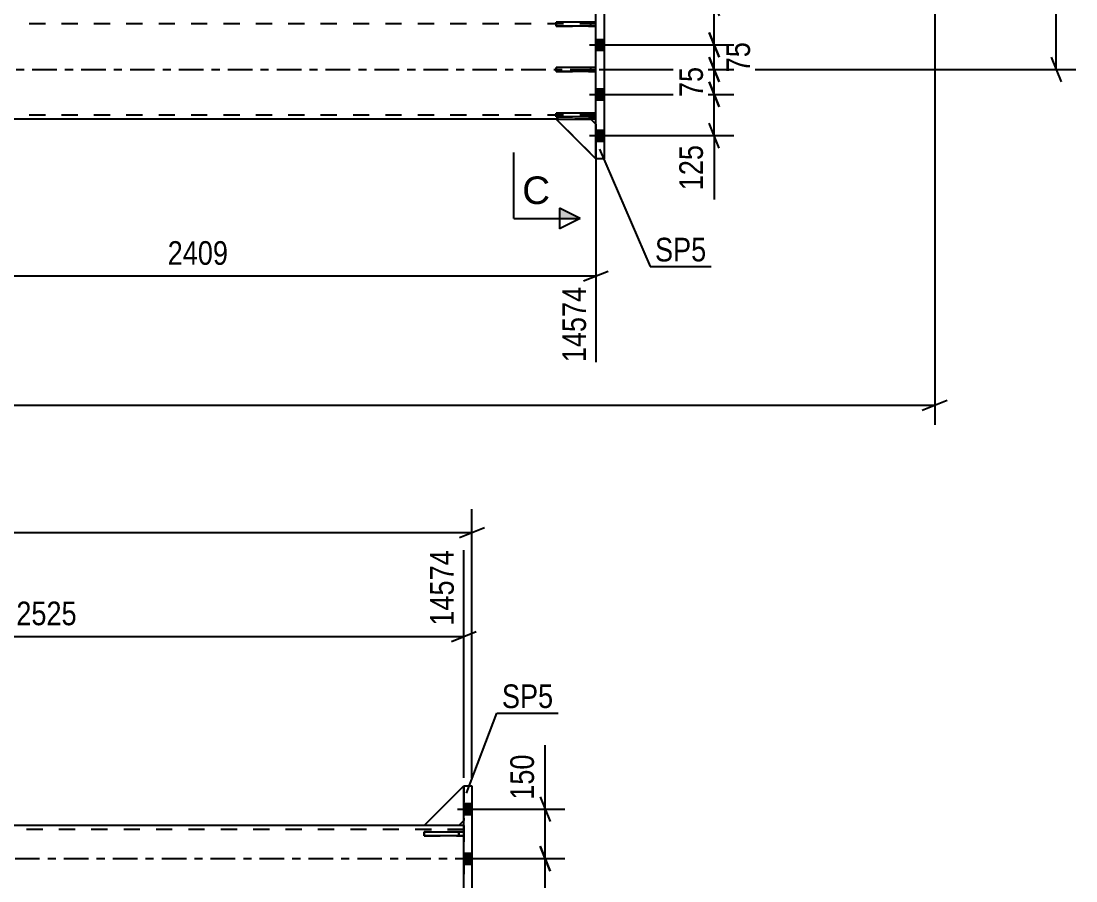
# Model space of a CAD drawing. Header units: millimetres. Extents: x -46 to 795, y -429 to 165.
# Drawn here: x 499 to 626.6, y -225.8 to -121.7 of the extents above; entities that cross this region are included whole.
import ezdxf

# ---------------------------------------------------------------- set-up
doc = ezdxf.new("R2010")
doc.units = ezdxf.units.MM
doc.linetypes.add('DXK_LINE_DOT2', pattern=[3.9198, 1.9599, -1.9599])
doc.linetypes.add('DXK_LINE_DOT3', pattern=[5.9187, 2.979, -0.9799, 0.9799, -0.9799])
doc.styles.add('Arial', font='ARIAL.TTF', dxfattribs={"height": 0.2})
doc.styles.add('Arial Narrow', font='ARIALN.TTF', dxfattribs={"height": 0.2})

# ---------------------------------------------------------------- blocks, each defined once
blk = doc.blocks.new('Bolt-761550471-4778 - 4741')
at = {"linetype": 'Continuous'}
for points in [[(568.54, -118.94), (568.54, -120.26), (569.54, -120.26), (569.54, -118.94)], [(568.54, -118.94), (568.54, -120.26), (569.54, -120.26), (569.54, -118.94)], [(568.54, -118.94), (568.54, -120.26), (569.54, -120.26), (569.54, -118.94)], [(568.54, -123.94), (568.54, -125.26), (569.54, -125.26), (569.54, -123.94)], [(568.54, -123.94), (568.54, -125.26), (569.54, -125.26), (569.54, -123.94)], [(568.54, -129.94), (568.54, -131.26), (569.54, -131.26), (569.54, -129.94)], [(568.54, -129.94), (568.54, -131.26), (569.54, -131.26), (569.54, -129.94)], [(568.54, -134.94), (568.54, -136.26), (569.54, -136.26), (569.54, -134.94)], [(568.54, -134.94), (568.54, -136.26), (569.54, -136.26), (569.54, -134.94)], [(568.54, -134.94), (568.54, -136.26), (569.54, -136.26), (569.54, -134.94)]]:
    blk.add_hatch(color=1, dxfattribs=at).paths.add_polyline_path(points)
at = {"color": 1, "linetype": 'Continuous'}
for p, q in [((567.78, -119.6), (572.54, -119.6)), ((567.78, -119.6), (572.54, -119.6)), ((567.78, -119.6), (572.54, -119.6)), ((568.54, -118.94), (569.54, -118.94)), ((568.54, -118.94), (569.54, -118.94)), ((568.54, -118.94), (569.54, -118.94)), ((568.54, -120.26), (569.54, -120.26)), ((568.54, -120.26), (569.54, -120.26)), ((568.54, -120.26), (569.54, -120.26)), ((567.78, -124.6), (572.54, -124.6)), ((567.78, -124.6), (572.54, -124.6)), ((568.54, -123.94), (569.54, -123.94)), ((568.54, -123.94), (569.54, -123.94)), ((568.54, -125.26), (569.54, -125.26)), ((568.54, -125.26), (569.54, -125.26)), ((568.54, -129.94), (569.54, -129.94)), ((568.54, -129.94), (569.54, -129.94)), ((567.78, -130.6), (572.54, -130.6)), ((567.78, -130.6), (572.54, -130.6)), ((568.54, -131.26), (569.54, -131.26)), ((568.54, -131.26), (569.54, -131.26)), ((568.54, -134.94), (569.54, -134.94)), ((568.54, -134.94), (569.54, -134.94)), ((568.54, -134.94), (569.54, -134.94)), ((567.78, -135.6), (572.54, -135.6)), ((567.78, -135.6), (572.54, -135.6)), ((567.78, -135.6), (572.54, -135.6)), ((568.54, -136.26), (569.54, -136.26)), ((568.54, -136.26), (569.54, -136.26)), ((568.54, -136.26), (569.54, -136.26))]:
    blk.add_line(p, q, dxfattribs=at)
blk = doc.blocks.new('Part-761550471-4784 - 4741')
at = {"color": 2, "linetype": 'Continuous'}
for p, q in [((568.54, -138.4), (568.54, -116.8)), ((569.54, -116.8), (568.54, -116.8)), ((569.54, -116.8), (569.54, -138.4)), ((569.54, -138.4), (568.54, -138.4))]:
    blk.add_line(p, q, dxfattribs=at)
blk = doc.blocks.new('Part-761550471-4997 - 4741')
at = {"color": 2, "linetype": 'Continuous'}
for p, q in [((563.74, -133.34), (563.74, -132.86)), ((568.54, -132.86), (563.74, -132.86)), ((568.54, -133.34), (563.74, -133.34)), ((568.54, -133.34), (568.54, -132.86))]:
    blk.add_line(p, q, dxfattribs=at)
at = {"color": 7, "linetype": 'DXK_LINE_DOT2'}
for p, q in [((567.94, -133.34), (567.94, -132.86)), ((568.54, -132.86), (568.54, -132.86)), ((568.54, -132.86), (568.54, -132.86)), ((568.54, -133.34), (568.54, -133.34)), ((568.54, -133.34), (568.54, -133.34))]:
    blk.add_line(p, q, dxfattribs=at)
blk = doc.blocks.new('Part-761550471-5007 - 4741')
at = {"color": 7, "linetype": 'DXK_LINE_DOT2'}
for p, q in [((568.54, -122.08), (20.9, -122.08)), ((568.54, -133.6), (568.54, -121.6)), ((568.54, -133.12), (20.9, -133.12)), ((567.94, -133.6), (563.74, -133.6))]:
    blk.add_line(p, q, dxfattribs=at)
at = {"color": 7, "linetype": 'DXK_LINE_DOT3'}
blk.add_line((20.9, -127.6), (568.54, -127.6), dxfattribs=at)
at = {"color": 2, "linetype": 'Continuous'}
for p, q in [((563.74, -133.6), (476.05, -133.6)), ((568.54, -133.6), (567.94, -133.6))]:
    blk.add_line(p, q, dxfattribs=at)
blk = doc.blocks.new('Part-761550471-5069 - 4741')
at = {"color": 2, "linetype": 'Continuous'}
for p, q in [((563.74, -127.84), (563.74, -127.36)), ((568.54, -127.36), (563.74, -127.36)), ((568.54, -127.84), (568.54, -127.36)), ((568.54, -127.84), (563.74, -127.84))]:
    blk.add_line(p, q, dxfattribs=at)
at = {"color": 7, "linetype": 'DXK_LINE_DOT2'}
for p, q in [((567.94, -127.84), (567.94, -127.36)), ((568.54, -127.36), (568.54, -127.36)), ((568.54, -127.36), (568.54, -127.36)), ((568.54, -127.84), (568.54, -127.84)), ((568.54, -127.84), (568.54, -127.84))]:
    blk.add_line(p, q, dxfattribs=at)
blk = doc.blocks.new('Part-761550471-5070 - 4741')
at = {"color": 2, "linetype": 'Continuous'}
for p, q in [((563.74, -122.34), (563.74, -121.86)), ((568.54, -121.86), (563.74, -121.86)), ((568.54, -122.34), (563.74, -122.34)), ((568.54, -122.34), (568.54, -121.86))]:
    blk.add_line(p, q, dxfattribs=at)
at = {"color": 7, "linetype": 'DXK_LINE_DOT2'}
for p, q in [((567.94, -122.34), (567.94, -121.86)), ((568.54, -121.86), (568.54, -121.86)), ((568.54, -121.86), (568.54, -121.86)), ((568.54, -122.34), (568.54, -122.34)), ((568.54, -122.34), (568.54, -122.34))]:
    blk.add_line(p, q, dxfattribs=at)
blk = doc.blocks.new('Part-761550471-5071 - 4741')
at = {"color": 7, "linetype": 'DXK_LINE_DOT2'}
for p, q in [((568.54, -132.86), (563.74, -132.86)), ((563.74, -132.86), (563.74, -133.34)), ((563.74, -133.34), (568.54, -133.34)), ((567.94, -133.34), (567.94, -132.86)), ((568.54, -133.34), (568.54, -132.86))]:
    blk.add_line(p, q, dxfattribs=at)
blk = doc.blocks.new('Part-761550471-5072 - 4741')
at = {"color": 7, "linetype": 'DXK_LINE_DOT2'}
for p, q in [((568.54, -127.36), (563.74, -127.36)), ((563.74, -127.36), (563.74, -127.84)), ((567.94, -127.84), (567.94, -127.36)), ((568.54, -127.84), (568.54, -127.36)), ((563.74, -127.84), (568.54, -127.84))]:
    blk.add_line(p, q, dxfattribs=at)
blk = doc.blocks.new('Part-761550471-5073 - 4741')
at = {"color": 7, "linetype": 'DXK_LINE_DOT2'}
for p, q in [((568.54, -121.86), (563.74, -121.86)), ((563.74, -121.86), (563.74, -122.34)), ((563.74, -122.34), (568.54, -122.34)), ((567.94, -122.34), (567.94, -121.86)), ((568.54, -122.34), (568.54, -121.86))]:
    blk.add_line(p, q, dxfattribs=at)
blk = doc.blocks.new('Part-761550471-5076 - 4741')
at = {"color": 7, "linetype": 'DXK_LINE_DOT2'}
for p, q in [((563.74, -133.6), (567.94, -133.6)), ((568.54, -138.4), (563.74, -133.6)), ((567.94, -133.6), (568.54, -134.2)), ((568.54, -134.2), (568.54, -138.4))]:
    blk.add_line(p, q, dxfattribs=at)
blk = doc.blocks.new('Part-761550471-5079 - 4741')
at = {"color": 2, "linetype": 'Continuous'}
for p, q in [((563.74, -133.6), (567.94, -133.6)), ((568.54, -138.4), (563.74, -133.6)), ((567.94, -133.6), (568.54, -134.2))]:
    blk.add_line(p, q, dxfattribs=at)
at = {"color": 7, "linetype": 'DXK_LINE_DOT2'}
for p, q in [((568.54, -134.2), (568.54, -134.2)), ((568.54, -134.2), (568.54, -138.4)), ((568.54, -138.4), (568.54, -138.4))]:
    blk.add_line(p, q, dxfattribs=at)
blk = doc.blocks.new('Part-761550471-7079 - 7013')
at = {"color": 2, "linetype": 'Continuous'}
for p, q in [((547.74, -219.14), (12.9, -219.14)), ((552.54, -219.14), (551.94, -219.14))]:
    blk.add_line(p, q, dxfattribs=at)
at = {"color": 7, "linetype": 'DXK_LINE_DOT2'}
for p, q in [((551.94, -219.14), (547.74, -219.14)), ((552.54, -219.14), (552.54, -227.14)), ((552.54, -219.62), (12.9, -219.62))]:
    blk.add_line(p, q, dxfattribs=at)
at = {"color": 7, "linetype": 'DXK_LINE_DOT3'}
blk.add_line((12.9, -223.14), (552.54, -223.14), dxfattribs=at)
blk = doc.blocks.new('Part-761550471-7025 - 7013')
at = {"color": 2, "linetype": 'Continuous'}
for p, q in [((552.54, -231.94), (552.54, -214.34)), ((552.54, -214.34), (553.54, -214.34)), ((553.54, -214.34), (553.54, -231.94)), ((553.54, -231.94), (552.54, -231.94))]:
    blk.add_line(p, q, dxfattribs=at)
blk = doc.blocks.new('Bolt-761550471-7019 - 7013')
at = {"linetype": 'Continuous'}
for points in [[(553.54, -217.8), (553.54, -216.48), (552.54, -216.48), (552.54, -217.8)], [(553.54, -217.8), (553.54, -216.48), (552.54, -216.48), (552.54, -217.8)], [(553.54, -217.8), (553.54, -216.48), (552.54, -216.48), (552.54, -217.8)], [(553.54, -217.8), (553.54, -216.48), (552.54, -216.48), (552.54, -217.8)], [(553.54, -223.8), (553.54, -222.48), (552.54, -222.48), (552.54, -223.8)], [(553.54, -223.8), (553.54, -222.48), (552.54, -222.48), (552.54, -223.8)], [(553.54, -229.8), (553.54, -228.48), (552.54, -228.48), (552.54, -229.8)], [(553.54, -229.8), (553.54, -228.48), (552.54, -228.48), (552.54, -229.8)], [(553.54, -229.8), (553.54, -228.48), (552.54, -228.48), (552.54, -229.8)], [(553.54, -229.8), (553.54, -228.48), (552.54, -228.48), (552.54, -229.8)]]:
    blk.add_hatch(color=1, dxfattribs=at).paths.add_polyline_path(points)
at = {"color": 1, "linetype": 'Continuous'}
for p, q in [((552.54, -216.48), (553.54, -216.48)), ((552.54, -216.48), (553.54, -216.48)), ((552.54, -216.48), (553.54, -216.48)), ((552.54, -216.48), (553.54, -216.48)), ((551.78, -217.14), (556.54, -217.14)), ((551.78, -217.14), (556.54, -217.14)), ((551.78, -217.14), (556.54, -217.14)), ((551.78, -217.14), (556.54, -217.14)), ((552.54, -217.8), (553.54, -217.8)), ((552.54, -217.8), (553.54, -217.8)), ((552.54, -217.8), (553.54, -217.8)), ((552.54, -217.8), (553.54, -217.8)), ((551.78, -223.14), (556.54, -223.14)), ((551.78, -223.14), (556.54, -223.14)), ((552.54, -222.48), (553.54, -222.48)), ((552.54, -222.48), (553.54, -222.48)), ((552.54, -223.8), (553.54, -223.8)), ((552.54, -223.8), (553.54, -223.8)), ((552.54, -228.48), (553.54, -228.48)), ((552.54, -228.48), (553.54, -228.48)), ((552.54, -228.48), (553.54, -228.48)), ((552.54, -228.48), (553.54, -228.48)), ((551.78, -229.14), (556.54, -229.14)), ((551.78, -229.14), (556.54, -229.14)), ((551.78, -229.14), (556.54, -229.14)), ((551.78, -229.14), (556.54, -229.14)), ((552.54, -229.8), (553.54, -229.8)), ((552.54, -229.8), (553.54, -229.8)), ((552.54, -229.8), (553.54, -229.8)), ((552.54, -229.8), (553.54, -229.8))]:
    blk.add_line(p, q, dxfattribs=at)
blk = doc.blocks.new('Part-761550471-7053 - 7013')
at = {"color": 2, "linetype": 'Continuous'}
for p, q in [((547.74, -220.38), (547.74, -219.9)), ((547.74, -219.9), (552.54, -219.9)), ((552.54, -220.38), (547.74, -220.38)), ((552.54, -219.9), (552.54, -220.38))]:
    blk.add_line(p, q, dxfattribs=at)
at = {"color": 7, "linetype": 'DXK_LINE_DOT2'}
blk.add_line((551.94, -220.38), (551.94, -219.9), dxfattribs=at)
blk = doc.blocks.new('Part-761550471-7055 - 7013')
at = {"color": 7, "linetype": 'DXK_LINE_DOT2'}
for p, q in [((552.54, -219.9), (547.74, -219.9)), ((547.74, -219.9), (547.74, -220.38)), ((547.74, -220.38), (552.54, -220.38)), ((551.94, -219.9), (551.94, -220.38)), ((552.54, -220.38), (552.54, -219.9))]:
    blk.add_line(p, q, dxfattribs=at)
blk = doc.blocks.new('Part-761550471-7058 - 7013')
at = {"color": 2, "linetype": 'Continuous'}
for p, q in [((547.74, -219.14), (552.54, -214.34)), ((551.94, -219.14), (547.74, -219.14)), ((552.54, -218.54), (551.94, -219.14))]:
    blk.add_line(p, q, dxfattribs=at)
at = {"color": 7, "linetype": 'DXK_LINE_DOT2'}
for p, q in [((552.54, -214.34), (552.54, -214.34)), ((552.54, -214.34), (552.54, -218.54)), ((552.54, -214.34), (552.54, -214.34)), ((552.54, -218.54), (552.54, -218.54)), ((552.54, -218.54), (552.54, -218.54))]:
    blk.add_line(p, q, dxfattribs=at)
blk = doc.blocks.new('Part-761550471-7061 - 7013')
at = {"color": 7, "linetype": 'DXK_LINE_DOT2'}
for p, q in [((547.74, -219.14), (552.54, -214.34)), ((552.54, -214.34), (552.54, -218.54)), ((551.94, -219.14), (547.74, -219.14)), ((552.54, -218.54), (551.94, -219.14))]:
    blk.add_line(p, q, dxfattribs=at)
blk = doc.blocks.new('Part-761550471-7064 - 7013')
at = {"color": 7, "linetype": 'DXK_LINE_DOT2'}
for p, q in [((547.74, -219.14), (552.54, -214.34)), ((552.54, -214.34), (552.54, -218.54)), ((551.94, -219.14), (547.74, -219.14)), ((552.54, -218.54), (551.94, -219.14))]:
    blk.add_line(p, q, dxfattribs=at)
blk = doc.blocks.new('StraightDimension-761550471-5863 - 4741')
at = {"color": 7, "linetype": 'Continuous'}
for p, q in [((624.23, -127.6), (624.23, 0)), ((623.63, -126.1), (624.83, -129.1)), ((568.94, -127.6), (626.63, -127.6))]:
    blk.add_line(p, q, dxfattribs=at)
blk = doc.blocks.new('StraightDimension-761550471-22981 - 4741')
at = {"color": 7, "linetype": 'Continuous'}
for p, q in [((582.24, -123.1), (583.44, -126.1)), ((570.54, -124.6), (585.69, -124.6)), ((582.84, -127.6), (582.84, -124.6)), ((583.44, -129.1), (582.24, -126.1)), ((569.54, -127.6), (585.69, -127.6))]:
    blk.add_line(p, q, dxfattribs=at)
at = {"color": 0}
blk.add_wipeout([(587.79, -123.67), (583.59, -123.67), (583.59, -128.53), (587.79, -128.53)], dxfattribs=at)
at = {"color": 3, "style": 'Arial Narrow'}
blk.add_text('75', height=2.863, rotation=90.0002, dxfattribs=at).set_placement((587.19, -127.93))
blk = doc.blocks.new('StraightDimension-761550471-17965 - 4741')
at = {"color": 7, "linetype": 'Continuous'}
for p, q in [((472.18, -121.94), (472.18, -167.53)), ((568.54, -134.6), (568.54, -163.03)), ((473.68, -151.99), (470.68, -153.19)), ((472.18, -152.59), (568.54, -152.59)), ((567.04, -153.19), (570.04, -151.99))]:
    blk.add_line(p, q, dxfattribs=at)
at = {"color": 0}
blk.add_wipeout([(524.62, -151.84), (524.62, -147.64), (516.11, -147.64), (516.11, -151.84)], dxfattribs=at)
at = {"color": 3, "style": 'Arial Narrow'}
blk.add_text('2409', height=2.863, dxfattribs=at).set_placement((516.71, -151.24))
at = {"color": 0, "linetype": 'Continuous'}
blk.add_wipeout([(567.94, -153.29), (563.74, -153.29), (563.74, -163.63), (567.94, -163.63)], dxfattribs=at)
at = {"color": 3, "linetype": 'Continuous', "style": 'Arial Narrow'}
blk.add_text('14574', height=2.863, rotation=90.0002, dxfattribs=at).set_placement((567.34, -163.03))
blk = doc.blocks.new('StraightDimension-761550471-23030 - 4741')
at = {"color": 7, "linetype": 'Continuous'}
for p, q in [((609.54, -7), (609.54, -170.63)), ((-1, -168.23), (609.54, -168.23)), ((608.04, -168.83), (611.04, -167.63))]:
    blk.add_line(p, q, dxfattribs=at)
blk = doc.blocks.new('StraightDimension-761550471-22983 - 4741')
at = {"color": 7, "linetype": 'Continuous'}
for p, q in [((582.24, -129.1), (583.44, -132.1)), ((570.54, -130.6), (585.24, -130.6)), ((582.84, -135.6), (582.84, -130.6)), ((583.44, -137.1), (582.24, -134.1)), ((570.54, -135.6), (585.24, -135.6)), ((582.84, -135.6), (582.84, -143.33)), ((582.84, -135.6), (582.84, -143.33))]:
    blk.add_line(p, q, dxfattribs=at)
at = {"color": 0}
blk.add_wipeout([(582.09, -136.12), (577.89, -136.12), (577.89, -142.81), (582.09, -142.81)], dxfattribs=at)
at = {"color": 3, "style": 'Arial Narrow'}
blk.add_text('125', height=2.863, rotation=90.0002, dxfattribs=at).set_placement((581.49, -142.21))
blk = doc.blocks.new('StraightDimension-761550471-22980 - 4741')
at = {"color": 7, "linetype": 'Continuous'}
for p, q in [((582.84, -119.6), (582.84, -111.87)), ((582.84, -119.6), (582.84, -111.87)), ((582.24, -118.1), (583.44, -121.1)), ((570.54, -119.6), (585.24, -119.6)), ((582.84, -124.6), (582.84, -119.6)), ((583.44, -126.1), (582.24, -123.1)), ((570.54, -124.6), (585.24, -124.6))]:
    blk.add_line(p, q, dxfattribs=at)
at = {"color": 0}
blk.add_wipeout([(582.09, -112.39), (577.89, -112.39), (577.89, -119.07), (582.09, -119.07)], dxfattribs=at)
at = {"color": 3, "style": 'Arial Narrow'}
blk.add_text('125', height=2.863, rotation=90.0002, dxfattribs=at).set_placement((581.49, -118.47))
blk = doc.blocks.new('StraightDimension-761550471-22982 - 4741')
at = {"color": 7, "linetype": 'Continuous'}
for p, q in [((582.24, -126.1), (583.44, -129.1)), ((569.54, -127.6), (585.24, -127.6)), ((582.84, -130.6), (582.84, -127.6)), ((583.44, -132.1), (582.24, -129.1)), ((570.54, -130.6), (585.24, -130.6))]:
    blk.add_line(p, q, dxfattribs=at)
at = {"color": 0}
blk.add_wipeout([(582.09, -126.67), (577.89, -126.67), (577.89, -131.53), (582.09, -131.53)], dxfattribs=at)
at = {"color": 3, "style": 'Arial Narrow'}
blk.add_text('75', height=2.863, rotation=90.0002, dxfattribs=at).set_placement((581.49, -130.93))
blk = doc.blocks.new('StraightDimension-761550471-7297 - 7013')
at = {"color": 7, "linetype": 'Continuous'}
for p, q in [((562.39, -217.14), (562.39, -209.4)), ((562.39, -217.14), (562.39, -209.4)), ((561.79, -215.64), (562.99, -218.64)), ((554.54, -217.14), (564.79, -217.14)), ((562.39, -223.14), (562.39, -217.14)), ((562.99, -224.64), (561.79, -221.64)), ((554.54, -223.14), (564.79, -223.14))]:
    blk.add_line(p, q, dxfattribs=at)
at = {"color": 0}
blk.add_wipeout([(561.64, -209.93), (557.44, -209.93), (557.44, -216.61), (561.64, -216.61)], dxfattribs=at)
at = {"color": 3, "style": 'Arial Narrow'}
blk.add_text('150', height=2.863, rotation=90.0002, dxfattribs=at).set_placement((561.04, -216.01))
blk = doc.blocks.new('StraightDimension-761550471-7305 - 7013')
at = {"color": 7, "linetype": 'Continuous'}
for p, q in [((561.79, -221.64), (562.99, -224.64)), ((554.54, -223.14), (564.79, -223.14)), ((562.39, -229.14), (562.39, -223.14)), ((562.99, -230.64), (561.79, -227.64)), ((554.54, -229.14), (564.79, -229.14)), ((562.39, -229.14), (562.39, -236.87)), ((562.39, -229.14), (562.39, -236.87))]:
    blk.add_line(p, q, dxfattribs=at)
at = {"color": 0}
blk.add_wipeout([(561.64, -229.66), (557.44, -229.66), (557.44, -236.35), (561.64, -236.35)], dxfattribs=at)
at = {"color": 3, "style": 'Arial Narrow'}
blk.add_text('150', height=2.863, rotation=90.0002, dxfattribs=at).set_placement((561.04, -235.75))
blk = doc.blocks.new('StraightDimension-761550471-7314 - 7013')
at = {"color": 7, "linetype": 'Continuous'}
for p, q in [((451.55, -215.63), (451.55, -185.78)), ((552.54, -213.34), (552.54, -185.78)), ((453.05, -195.63), (450.05, -196.83)), ((451.55, -196.23), (552.54, -196.23)), ((551.04, -196.83), (554.04, -195.63))]:
    blk.add_line(p, q, dxfattribs=at)
at = {"color": 0}
blk.add_wipeout([(506.3, -195.48), (506.3, -191.28), (497.79, -191.28), (497.79, -195.48)], dxfattribs=at)
at = {"color": 3, "style": 'Arial Narrow'}
blk.add_text('2525', height=2.863, dxfattribs=at).set_placement((498.39, -194.88))
at = {"color": 0, "linetype": 'Continuous'}
blk.add_wipeout([(551.94, -185.18), (547.74, -185.18), (547.74, -195.53), (551.94, -195.53)], dxfattribs=at)
at = {"color": 3, "linetype": 'Continuous', "style": 'Arial Narrow'}
blk.add_text('14574', height=2.863, rotation=90.0002, dxfattribs=at).set_placement((551.34, -194.93))
blk = doc.blocks.new('StraightDimension-761550471-23281 - 7013')
at = {"color": 7, "linetype": 'Continuous'}
for p, q in [((553.54, -213.34), (553.54, -180.81)), ((-1, -183.66), (553.54, -183.66)), ((552.04, -184.26), (555.04, -183.06))]:
    blk.add_line(p, q, dxfattribs=at)
blk = doc.blocks.new('Mark-761550471-4780 - 4741')
at = {"color": 0}
blk.add_wipeout([(581.9, -150.83), (581.9, -147.83), (575.69, -147.83), (575.69, -150.83)], dxfattribs=at)
blk.add_wipeout([(581.9, -150.83), (581.9, -147.83), (575.69, -147.83), (575.69, -150.83)], dxfattribs=at)
at = {"color": 30, "linetype": 'Continuous'}
for p, q in [((568.99, -137.22), (575.09, -151.43)), ((575.09, -151.43), (582.5, -151.43))]:
    blk.add_line(p, q, dxfattribs=at)
at = {"color": 3, "style": 'Arial Narrow'}
blk.add_text('SP5', height=2.863, dxfattribs=at).set_placement((575.69, -150.83))
blk = doc.blocks.new('SectionMark-761550471-6368 - 4741')
at = {"linetype": 'Continuous'}
blk.add_hatch(color=6, dxfattribs=at).paths.add_polyline_path([(564.12, -145.63), (564.12, -144.38), (566.62, -145.63)])
at = {"color": 6, "linetype": 'Continuous'}
for p, q in [((558.62, -145.63), (558.62, -137.63)), ((566.62, -145.63), (564.12, -144.38)), ((564.12, -144.38), (564.12, -146.88)), ((558.62, -145.63), (566.62, -145.63)), ((566.62, -145.63), (564.12, -146.88))]:
    blk.add_line(p, q, dxfattribs=at)
at = {"color": 0, "linetype": 'Continuous'}
blk.add_wipeout([(562.99, -143.88), (562.99, -140.38), (559.62, -140.38), (559.62, -143.88)], dxfattribs=at)
at = {"color": 3, "linetype": 'Continuous', "style": 'Arial'}
blk.add_text('C', height=3.34, dxfattribs=at).set_placement((559.62, -143.88))
blk = doc.blocks.new('Mark-761550471-7021 - 7013')
at = {"color": 0}
blk.add_wipeout([(563.37, -204.91), (563.37, -201.91), (557.16, -201.91), (557.16, -204.91)], dxfattribs=at)
blk.add_wipeout([(563.37, -204.91), (563.37, -201.91), (557.16, -201.91), (557.16, -204.91)], dxfattribs=at)
at = {"color": 30, "linetype": 'Continuous'}
for p, q in [((552.86, -215.22), (556.56, -205.51)), ((556.56, -205.51), (563.97, -205.51))]:
    blk.add_line(p, q, dxfattribs=at)
at = {"color": 3, "style": 'Arial Narrow'}
blk.add_text('SP5', height=2.863, dxfattribs=at).set_placement((557.16, -204.91))

msp = doc.modelspace()

# ---------------------------------------------------------------- block references
for name in ['Part-761550471-4784 - 4741', 'Bolt-761550471-4778 - 4741', 'Part-761550471-5007 - 4741', 'Part-761550471-5070 - 4741', 'Part-761550471-5073 - 4741', 'Part-761550471-5069 - 4741', 'Part-761550471-5072 - 4741', 'Part-761550471-4997 - 4741', 'Part-761550471-5071 - 4741', 'Part-761550471-5076 - 4741', 'Part-761550471-5079 - 4741', 'Part-761550471-7058 - 7013', 'Part-761550471-7061 - 7013', 'Part-761550471-7064 - 7013', 'Part-761550471-7025 - 7013', 'Bolt-761550471-7019 - 7013', 'Part-761550471-7079 - 7013', 'Part-761550471-7053 - 7013', 'Part-761550471-7055 - 7013']:
    msp.add_blockref(name, (0, 0))

# ---------------------------------------------------------------- next in the draw order: block references
for name in ['StraightDimension-761550471-5863 - 4741', 'StraightDimension-761550471-7297 - 7013']:
    msp.add_blockref(name, (0, 0))

# ---------------------------------------------------------------- next in the draw order: block references
for name in ['StraightDimension-761550471-22981 - 4741', 'StraightDimension-761550471-7314 - 7013', 'StraightDimension-761550471-7305 - 7013']:
    msp.add_blockref(name, (0, 0))

# ---------------------------------------------------------------- next in the draw order: block references
for name in ['StraightDimension-761550471-17965 - 4741', 'StraightDimension-761550471-23281 - 7013']:
    msp.add_blockref(name, (0, 0))

# ---------------------------------------------------------------- next in the draw order: block references
for name in ['StraightDimension-761550471-23030 - 4741', 'Mark-761550471-7021 - 7013']:
    msp.add_blockref(name, (0, 0))

# ---------------------------------------------------------------- next in the draw order: block references
for name in ['SectionMark-761550471-6368 - 4741', 'StraightDimension-761550471-22980 - 4741', 'StraightDimension-761550471-22983 - 4741']:
    msp.add_blockref(name, (0, 0))

# ---------------------------------------------------------------- next in the draw order: block references
for name in ['StraightDimension-761550471-22982 - 4741', 'Mark-761550471-4780 - 4741']:
    msp.add_blockref(name, (0, 0))

doc.saveas('drawing.dxf')
